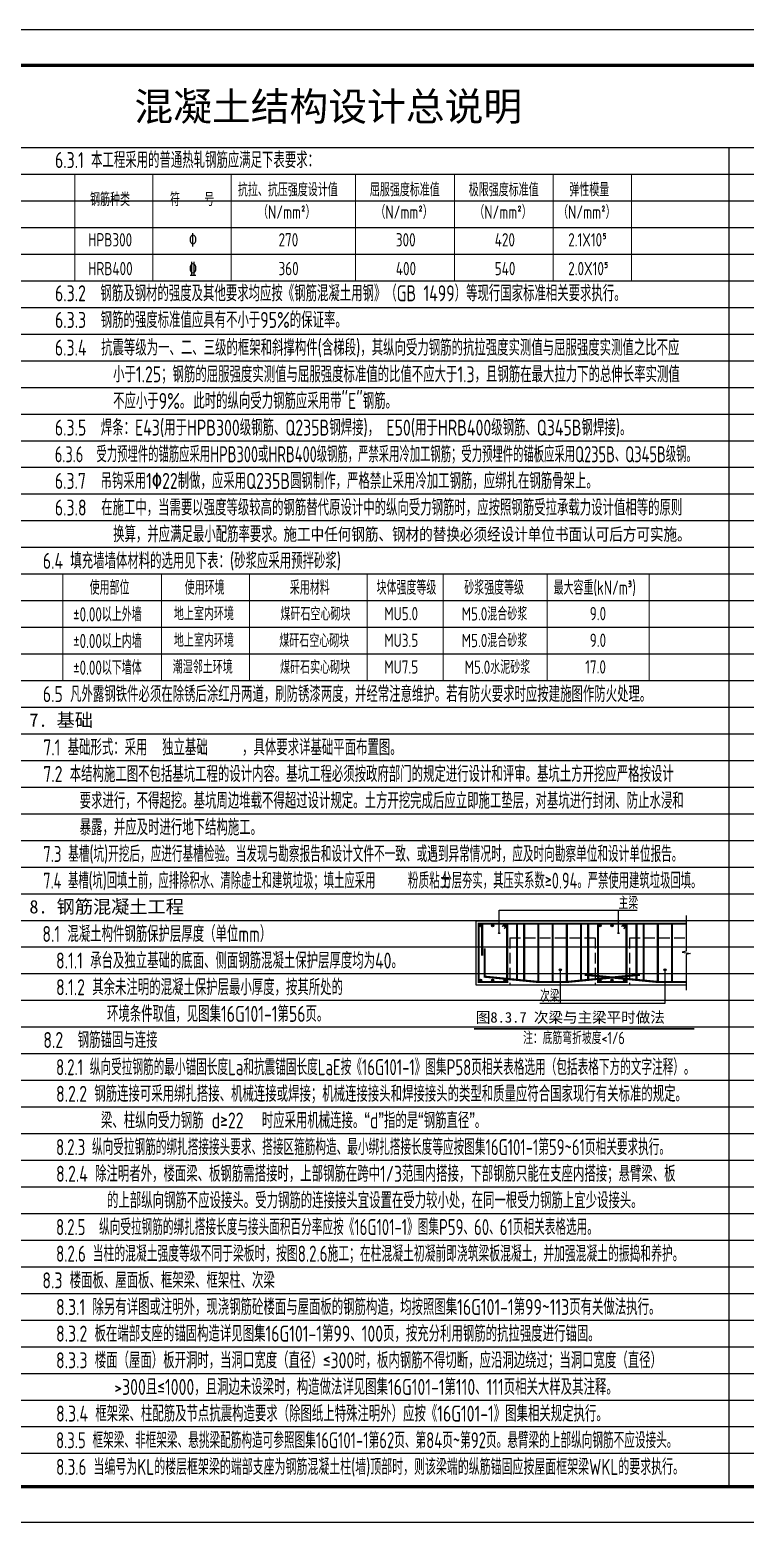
# Model space of a CAD drawing. Extents: x 169490 to 7584583, y -2399407 to 1374371.
# Drawn here: x 222763 to 242888, y 813191 to 855191 of the extents above; entities that cross this region are included whole.
import ezdxf

# ---------------------------------------------------------------- set-up
doc = ezdxf.new("R2010")
doc.units = 0
doc.header["$LTSCALE"] = 100
for name, pattern in [('D3轴线点划线', [18.5, 12, -3, 0.5, -3]), ('DASHED', [0.75, 0.5, -0.25]), ('H3普通虚线', [4.2, 3, -1.2])]:
    doc.linetypes.add(name, pattern=pattern)
doc.layers.get('0').update_dxf_attribs({"linetype": 'CONTINUOUS'})
doc.layers.get('DEFPOINTS').update_dxf_attribs({"linetype": 'CONTINUOUS'})
doc.layers.add('S-1-TEXT', color=7, linetype='CONTINUOUS', lineweight=18)
doc.layers.add('S-1-修改', color=23, linetype='CONTINUOUS', lineweight=18)
for name, color, linetype in [('S-DETL-AXIS', 8, 'D3轴线点划线'), ('S-DETL-HATCH', 251, 'CONTINUOUS'), ('S-DETL-LINE1', 2, 'CONTINUOUS'), ('S-DETL-RBAR', 1, 'CONTINUOUS'), ('S-DETL-TEXT', 7, 'CONTINUOUS'), ('图框', 140, 'CONTINUOUS')]:
    doc.layers.add(name, color=color, linetype=linetype)
doc.styles.add('TS', font='tssdeng.shx', dxfattribs={"width": 0.7, "height": 350, "bigfont": 'tssdchn.shx'})
doc.styles.add('黑体', font='simhei.ttf', dxfattribs={"width": 0.7})

msp = doc.modelspace()

# ---------------------------------------------------------------- hatches: boundary and pattern name
at = {"layer": 'S-DETL-RBAR'}
h = msp.add_hatch(color=1, dxfattribs=at)
edge = h.paths.add_edge_path()
edge.add_arc((235446.6, 829982), 31.2, 0, 360)
h = msp.add_hatch(color=1, dxfattribs=at)
edge = h.paths.add_edge_path()
edge.add_arc((235782, 829982), 31.2, 0, 360)
h = msp.add_hatch(color=1, dxfattribs=at)
edge = h.paths.add_edge_path()
edge.add_arc((236137.5, 829982), 31.2, 0, 360)
h = msp.add_hatch(color=1, dxfattribs=at)
edge = h.paths.add_edge_path()
edge.add_arc((238806.6, 829982), 31.2, 0, 360)
h = msp.add_hatch(color=1, dxfattribs=at)
edge = h.paths.add_edge_path()
edge.add_arc((239142, 829982), 31.2, 0, 360)
h = msp.add_hatch(color=1, dxfattribs=at)
edge = h.paths.add_edge_path()
edge.add_arc((239497.5, 829982), 31.2, 0, 360)
h = msp.add_hatch(color=1, dxfattribs=at)
edge = h.paths.add_edge_path()
edge.add_arc((235446.6, 828446.3), 31.2, 0, 360)
h = msp.add_hatch(color=1, dxfattribs=at)
edge = h.paths.add_edge_path()
edge.add_arc((235782, 828446.3), 31.2, 0, 360)
h = msp.add_hatch(color=1, dxfattribs=at)
edge = h.paths.add_edge_path()
edge.add_arc((236132.9, 828446.3), 31.2, 0, 360)
h = msp.add_hatch(color=1, dxfattribs=at)
edge = h.paths.add_edge_path()
edge.add_arc((238806.6, 828446.3), 31.2, 0, 360)
h = msp.add_hatch(color=1, dxfattribs=at)
edge = h.paths.add_edge_path()
edge.add_arc((239142, 828446.3), 31.2, 0, 360)
h = msp.add_hatch(color=1, dxfattribs=at)
edge = h.paths.add_edge_path()
edge.add_arc((239492.9, 828446.3), 31.2, 0, 360)
at = {"layer": 'S-DETL-TEXT'}
h = msp.add_hatch(color=256, dxfattribs=at)
edge = h.paths.add_edge_path()
edge.add_arc((235966.2, 829771.5), 15.6, 0, 360)
h = msp.add_hatch(color=256, dxfattribs=at)
edge = h.paths.add_edge_path()
edge.add_arc((239326.2, 829771.5), 15.6, 0, 360)
h = msp.add_hatch(color=256, dxfattribs=at)
edge = h.paths.add_edge_path()
edge.add_arc((237686.1, 828736.1), 31.2, 0, 360)
h = msp.add_hatch(color=256, dxfattribs=at)
edge = h.paths.add_edge_path()
edge.add_arc((240630.7, 828736.1), 31.2, 0, 360)

# ---------------------------------------------------------------- linework, layer by layer
msp.add_lwpolyline([(200475.2, 854191.4), (264275.2, 854191.4), (264275.2, 814191.4), (200475.2, 814191.4)], close=True)
at = {"layer": 'DEFPOINTS', "color": 252}
for p, q in [((200475.2, 851878.9), (264275.2, 851878.9)), ((242425.2, 851878.9), (242425.2, 814191.4)), ((200475.2, 851128.9), (264275.2, 851128.9)), ((200475.2, 850378.9), (264275.2, 850378.9)), ((200475.2, 849628.9), (264275.2, 849628.9)), ((200475.2, 848878.9), (264275.2, 848878.9)), ((200475.2, 848128.9), (264275.2, 848128.9)), ((200475.2, 847378.9), (264275.2, 847378.9)), ((200475.2, 846628.9), (264275.2, 846628.9)), ((200475.2, 845878.9), (264275.2, 845878.9)), ((200475.2, 845128.9), (264275.2, 845128.9)), ((200475.2, 844378.9), (264275.2, 844378.9)), ((200475.2, 843628.9), (264275.2, 843628.9)), ((200475.2, 842878.9), (264275.2, 842878.9)), ((200475.2, 842128.9), (264275.2, 842128.9)), ((200475.2, 841378.9), (264275.2, 841378.9)), ((200475.2, 840628.9), (264275.2, 840628.9)), ((200475.2, 839878.9), (264275.2, 839878.9)), ((200475.2, 839128.9), (264275.2, 839128.9)), ((200475.2, 838378.9), (264275.2, 838378.9)), ((200475.2, 837628.9), (264275.2, 837628.9)), ((200475.2, 836878.9), (264275.2, 836878.9)), ((200475.2, 836128.9), (264275.2, 836128.9)), ((200475.2, 835378.9), (264275.2, 835378.9)), ((200475.2, 834628.9), (264275.2, 834628.9)), ((200475.2, 833878.9), (264275.2, 833878.9)), ((200475.2, 833128.9), (264275.2, 833128.9)), ((200475.2, 832378.9), (264275.2, 832378.9)), ((200475.2, 831628.9), (264275.2, 831628.9)), ((200475.2, 830878.9), (264275.2, 830878.9)), ((200475.2, 830128.9), (264275.2, 830128.9)), ((200475.2, 829378.9), (264275.2, 829378.9)), ((200475.2, 828628.9), (264275.2, 828628.9)), ((200475.2, 827878.9), (264275.2, 827878.9)), ((200475.2, 827128.9), (264275.2, 827128.9)), ((200475.2, 826378.9), (264275.2, 826378.9)), ((200475.2, 825628.9), (264275.2, 825628.9)), ((200475.2, 824878.9), (264275.2, 824878.9)), ((200475.2, 824128.9), (264275.2, 824128.9)), ((200475.2, 823378.9), (264275.2, 823378.9)), ((200475.2, 822628.9), (264275.2, 822628.9)), ((200475.2, 821878.9), (264275.2, 821878.9)), ((200475.2, 821128.9), (264275.2, 821128.9)), ((200475.2, 820378.9), (264275.2, 820378.9)), ((200475.2, 819628.9), (264275.2, 819628.9)), ((200475.2, 818878.9), (264275.2, 818878.9)), ((200475.2, 818128.9), (264275.2, 818128.9)), ((200475.2, 817378.9), (264275.2, 817378.9)), ((200475.2, 816628.9), (264275.2, 816628.9)), ((200475.2, 815878.9), (264275.2, 815878.9)), ((200475.2, 815128.9), (264275.2, 815128.9))]:
    msp.add_line(p, q, dxfattribs=at)
at = {"layer": 'S-1-TEXT', "color": 1}
for p, q in [((224024.1, 851128.9), (239689.9, 851128.9)), ((224024.1, 851128.9), (224024.1, 848128.9)), ((226224.1, 851128.9), (226224.1, 848128.9)), ((228424.1, 851128.9), (228424.1, 848128.9)), ((231924.1, 851128.9), (231924.1, 848128.9)), ((234707, 851128.9), (234707, 848128.9)), ((237489.9, 851128.9), (237489.9, 848128.9)), ((239689.9, 851128.9), (239689.9, 848128.9)), ((224024.1, 849628.9), (239689.9, 849628.9)), ((224024.1, 848878.9), (239689.9, 848878.9)), ((224024.1, 848878.9), (239689.9, 848878.9)), ((224024.1, 848128.9), (239689.9, 848128.9)), ((226051.2, 848128.9), (233187.4, 848128.9)), ((233272.7, 848128.9), (238444.2, 848128.9)), ((240186.5, 839878.9), (223688.4, 839878.9)), ((223688.4, 839878.9), (223688.4, 836878.9)), ((226466.8, 839878.9), (226466.8, 836878.9)), ((228938.9, 839878.9), (228938.9, 836878.9)), ((232256.3, 839878.9), (232256.3, 836878.9)), ((234393.5, 839878.9), (234393.5, 836878.9)), ((237321.4, 839878.9), (237321.4, 836878.9)), ((240186.5, 836878.9), (240186.5, 839878.9)), ((240186.5, 839128.9), (223688.4, 839128.9)), ((240186.5, 838378.9), (223688.4, 838378.9)), ((240186.5, 837628.9), (223688.4, 837628.9)), ((240186.5, 837628.9), (223688.4, 837628.9)), ((240186.5, 836878.9), (223688.4, 836878.9))]:
    msp.add_line(p, q, dxfattribs=at)
at = {"layer": 'S-DETL-AXIS', "linetype": 'H3普通虚线'}
for p, q in [((236270.8, 829634.2), (238670.8, 829634.2)), ((236270.8, 829634.2), (236270.8, 828314.2)), ((238670.8, 829634.2), (238670.8, 828314.2)), ((239630.8, 829634.2), (241230.8, 829634.2)), ((239630.8, 829634.2), (239630.8, 828314.2))]:
    msp.add_line(p, q, dxfattribs=at)
at = {"layer": 'S-DETL-HATCH'}
for p, q in [((241230.8, 830264.2), (241230.8, 829260.5)), ((241230.8, 829260.5), (241113.8, 829235.1)), ((241113.8, 829235.1), (241347.7, 829193.2)), ((241347.7, 829193.2), (241230.8, 829171.3)), ((241230.8, 829171.3), (241230.8, 828164.2))]:
    msp.add_line(p, q, dxfattribs=at)
at = {"layer": 'S-DETL-LINE1'}
for p, q in [((235310.8, 830114.2), (241230.8, 830114.2)), ((235310.8, 830114.2), (235310.8, 828314.2)), ((235310.8, 828314.2), (241230.8, 828314.2))]:
    msp.add_line(p, q, dxfattribs=at)
for centre in [(235446.6, 829982), (235782, 829982), (236137.5, 829982), (238806.6, 829982), (239142, 829982), (239497.5, 829982), (235446.6, 828446.3), (235782, 828446.3), (236132.9, 828446.3), (238806.6, 828446.3), (239142, 828446.3), (239492.9, 828446.3)]:
    msp.add_circle(centre, 31.2, dxfattribs=at)
at = {"layer": 'S-DETL-RBAR', "color": 1}
for points, const_width in [([(236190.8, 830034.2), (236190.8, 828394.2), (235390.8, 828394.2), (235390.8, 830034.2), (236190.8, 830034.2)], 60), ([(241230.8, 830034.2), (235490.8, 830034.2), (235490.8, 829134.3)], 60), ([(236050.8, 829954.2), (236130.8, 830034.2)], 40), ([(236110.8, 829894.2), (236190.8, 829974.2)], 40), ([(236470.8, 830034.2), (236470.8, 828453.4)], 60), ([(236670.8, 830034.2), (236670.8, 828433.6)], 60), ([(237070.8, 830034.2), (237070.8, 828394.2)], 60), ([(237470.8, 830034.2), (237470.8, 828394.2)], 60), ([(237870.8, 830034.2), (237870.8, 828394.2)], 60), ([(238270.8, 830034.2), (238270.8, 828433.6)], 60), ([(238470.8, 830034.2), (238470.8, 828453.4)], 60), ([(239550.8, 830034.2), (239550.8, 828394.2), (238750.8, 828394.2), (238750.8, 830034.2)], 60), ([(239410.8, 829954.2), (239490.8, 830034.2)], 40), ([(239470.8, 829894.2), (239550.8, 829974.2)], 40), ([(239830.8, 830034.2), (239830.8, 828453.4)], 60), ([(240030.8, 830034.2), (240030.8, 828433.6)], 60), ([(240430.8, 830034.2), (240430.8, 828394.2)], 60), ([(240830.8, 830034.2), (240830.8, 828394.2)], 60), ([(235560.8, 829339.1), (235560.8, 828543.1), (237070.8, 828394.2), (237870.8, 828394.2), (239930.8, 828597.4)], 60), ([(241230.8, 828394.2), (240430.8, 828394.2), (238370.8, 828597.4)], 60)]:
    msp.add_lwpolyline(points, dxfattribs=dict(at, const_width=const_width))
at = {"layer": 'S-DETL-TEXT'}
for p, q in [((235966.2, 829771.5), (235966.2, 830412.9)), ((235966.2, 830412.9), (239854.6, 830412.9)), ((239326.2, 829771.5), (239326.2, 830412.9)), ((237686.1, 828736.1), (237686.1, 827791.6)), ((240630.7, 828736.1), (240630.7, 827791.6)), ((240630.7, 827791.6), (237112.2, 827791.6))]:
    msp.add_line(p, q, dxfattribs=at)
at = {"layer": 'S-DETL-TEXT', "const_width": 50}
msp.add_lwpolyline([(235258, 827077.7), (241458.8, 827077.7)], dxfattribs=at)
at = {"layer": 'S-DETL-TEXT'}
for centre, radius in [((235966.2, 829771.5), 15.6), ((239326.2, 829771.5), 15.6), ((237686.1, 828736.1), 31.2), ((240630.7, 828736.1), 31.2)]:
    msp.add_circle(centre, radius, dxfattribs=at)
at = {"layer": '图框'}
msp.add_lwpolyline([(197975.2, 813191.4), (272275.2, 813191.4), (272275.2, 855191.4), (197975.2, 855191.4)], close=True, dxfattribs=at)
at = {"layer": '图框', "const_width": 100}
msp.add_lwpolyline([(200475.2, 814191.4), (271275.2, 814191.4), (271275.2, 854191.4), (200475.2, 854191.4)], close=True, dxfattribs=at)

# ---------------------------------------------------------------- texts
at = {"layer": 'S-1-TEXT', "style": '黑体'}
for s, height, p in [('混凝土结构设计总说明', 800, (225702.5, 852635)), ('7. 基础', 375, (222750.9, 835577.5)), ('8. 钢筋混凝土工程', 375, (222750.9, 830324.9))]:
    msp.add_text(s, height=height, dxfattribs=at).set_placement(p)
at = {"layer": 'S-1-TEXT'}
for s, height, style, width, p in [('6.3.1 本工程采用的普通热轧钢筋应满足下表要求：', 450, 'TS', 0.75, (223470.5, 851301.5)), ('6.3.2  钢筋及钢材的强度及其他要求均应按《钢筋混凝土用钢》（GB 1499）等现行国家标准相关要求执行。', 450, 'TS', 0.75, (223470.5, 847551.5)), ('6.3.3  钢筋的强度标准值应具有不小于95%%%的保证率。', 450, 'TS', 0.75, (223470.5, 846801.5)), ('6.3.4  抗震等级为一、二、三级的框架和斜撑构件(含梯段)，其纵向受力钢筋的抗拉强度实测值与屈服强度实测值之比不应', 450, 'TS', 0.75, (223466.5, 846021.4)), ('        小于1.25；钢筋的屈服强度实测值与屈服强度标准值的比值不应大于1.3，且钢筋在最大拉力下的总伸长率实测值', 450, 'TS', 0.75, (223466.5, 845271.4)), ('        不应小于9%%%。', 450, 'TS', 0.75, (223466.5, 844521.4)), ('6.3.5  焊条：E43(用于HPB300级钢筋、Q235B钢焊接)， E50(用于HRB400级钢筋、Q345B钢焊接)。', 450, 'TS', 0.75, (223466.5, 843771.4)), ('6.3.6  受力预埋件的锚筋应采用HPB300或HRB400级钢筋，严禁采用冷加工钢筋；受力预埋件的锚板应采用Q235B、Q345B级钢。', 450, 'TS', 0.68, (223466.5, 843021.4)), ('6.3.7  吊钩采用1\x8222制做，应采用Q235B圆钢制作，严格禁止采用冷加工钢筋，应绑扎在钢筋骨架上。', 450, 'TS', 0.75, (223466.5, 842271.4)), ('6.3.8  在施工中，当需要以强度等级较高的钢筋替代原设计中的纵向受力钢筋时，应按照钢筋受拉承载力设计值相等的原则', 450, 'TS', 0.75, (223466.5, 841521.4)), ('        换算，并应满足最小配筋率要求。', 450, 'TS', 0.75, (223466.5, 840771.4)), ('施工中任何钢筋、钢材的替换必须经设计单位书面认可后方可实施。', 350, '黑体', 0.8, (229898, 840820.8)), ('6.4 填充墙墙体材料的选用见下表：(砂浆应采用预拌砂浆)', 450, 'TS', 0.75, (223128.3, 840021.4)), ('使用部位', 400, 'TS', 0.7, (224444.1, 839293)), (' 使用环境', 400, 'TS', 0.7, (226950.5, 839293)), ('采用材料', 400, 'TS', 0.7, (230078.5, 839293)), ('块体强度等级', 400, 'TS', 0.7, (232518.1, 839293)), ('砂浆强度等级', 400, 'TS', 0.7, (234985, 839293)), ('最大容重(kN/m\x8c3\x8d)', 400, 'TS', 0.7, (237500.1, 839293)), ('%%P0.00以上外墙', 400, 'TS', 0.7, (223980.3, 838541.3)), ('%%P0.00以上内墙', 400, 'TS', 0.7, (223980.3, 837791.3)), ('%%P0.00以下墙体', 400, 'TS', 0.7, (223980.3, 837041.3)), ('6.5 凡外露钢铁件必须在除锈后涂红丹两道，刷防锈漆两度，并经常注意维护。若有防火要求时应按建施图作防火处理。', 450, 'TS', 0.75, (223128.3, 836271.4)), ('7.1 基础形式：采用             ，具体要求详基础平面布置图。', 450, 'TS', 0.75, (223141.1, 834771.4)), ('7.2 本结构施工图不包括基坑工程的设计内容。基坑工程必须按政府部门的规定进行设计和评审。基坑土方开挖应严格按设计', 450, 'TS', 0.75, (223141.1, 834021.4)), ('     要求进行，不得超挖。基坑周边堆载不得超过设计规定。土方开挖完成后应立即施工垫层，对基坑进行封闭、防止水浸和', 450, 'TS', 0.75, (223141.1, 833271.4)), ('     暴露，并应及时进行地下结构施工。', 450, 'TS', 0.75, (223141.1, 832521.4)), ('7.3 基槽(坑)开挖后，应进行基槽检验。当发现与勘察报告和设计文件不一致、或遇到异常情况时，应及时向勘察单位和设计单位报告。', 450, 'TS', 0.7, (223141.1, 831771.4)), ('7.4 基槽(坑)回填土前，应排除积水、清除虚土和建筑垃圾；填土应采用          分层夯实，其压实系数≥0.94。严禁使用建筑垃圾回填。', 450, 'TS', 0.68, (223141.1, 831021.4)), ('8.1 混凝土构件钢筋保护层厚度（单位mm）', 450, 'TS', 0.75, (223115.7, 829521.4)), ('8.1.1 承台及独立基础的底面、侧面钢筋混凝土保护层厚度均为40。', 450, 'TS', 0.75, (223499.9, 828771.4)), ('8.1.2 其余未注明的混凝土保护层最小厚度，按其所处的', 450, 'TS', 0.75, (223499.9, 828021.4)), ('       环境条件取值，见图集16G101-1第56页。', 450, 'TS', 0.75, (223499.9, 827271.4)), ('8.2  钢筋锚固与连接', 450, 'TS', 0.75, (223142.1, 826536.5)), ('8.2.1 纵向受拉钢筋的最小锚固长度L\x8ea\x8f和抗震锚固长度L\x8eaE\x8f按《16G101-1》图集P58页相关表格选用（包括表格下方的文字注释）。\x8f', 450, 'TS', 0.7, (223499.9, 825771.4)), ('8.2.2 钢筋连接可采用绑扎搭接、机械连接或焊接；机械连接接头和焊接接头的类型和质量应符合国家现行有关标准的规定。\x8f', 450, 'TS', 0.75, (223499.9, 825021.4)), ('  梁、柱纵向受力钢筋        时应采用机械连接。“d”指的是“钢筋直径”。', 450, 'TS', 0.75, (224354.3, 824271.4)), ('8.2.3 纵向受拉钢筋的绑扎搭接接头要求、搭接区箍筋构造、最小绑扎搭接长度等应按图集16G101-1第59~61页相关要求执行。\x8f', 450, 'TS', 0.7, (223499.9, 823521.4)), ('8.2.4 除注明者外，楼面梁、板钢筋需搭接时，上部钢筋在跨中1/3范围内搭接，下部钢筋只能在支座内搭接；悬臂梁、板\x8f', 450, 'TS', 0.75, (223499.9, 822771.4)), ('       的上部纵向钢筋不应设接头。受力钢筋的连接接头宜设置在受力较小处，在同一根受力钢筋上宜少设接头。', 450, 'TS', 0.75, (223499.9, 822021.4)), ('8.2.5  纵向受拉钢筋的绑扎搭接长度与接头面积百分率应按《16G101-1》图集P59、60、61页相关表格选用。', 450, 'TS', 0.7, (223499.9, 821271.4)), ('8.2.6 当柱的混凝土强度等级不同于梁板时，按图8.2.6施工；在柱混凝土初凝前即浇筑梁板混凝土，并加强混凝土的振捣和养护。', 450, 'TS', 0.71, (223499.9, 820521.4)), ('8.3 楼面板、屋面板、框架梁、框架柱、次梁', 450, 'TS', 0.75, (223115.7, 819771.4)), ('8.3.1 除另有详图或注明外，现浇钢筋砼楼面与屋面板的钢筋构造，均按照图集16G101-1第99~113页有关做法执行。', 450, 'TS', 0.75, (223499.9, 819021.4)), ('8.3.2 板在端部支座的锚固构造详见图集16G101-1第99、100页，按充分利用钢筋的抗拉强度进行锚固。', 450, 'TS', 0.75, (223499.9, 818271.4)), ('8.3.3 楼面（屋面）板开洞时，当洞口宽度（直径）≤300时，板内钢筋不得切断，应沿洞边绕过；当洞口宽度（直径）', 450, 'TS', 0.75, (223499.9, 817521.4)), ('        >300且≤1000，且洞边未设梁时，构造做法详见图集16G101-1第110、111页相关大样及其注释。', 450, 'TS', 0.75, (223499.9, 816771.4)), ('8.3.4 框架梁、柱配筋及节点抗震构造要求（除图纸上特殊注明外）应按《16G101-1》图集相关规定执行。', 450, 'TS', 0.75, (223499.9, 816021.4)), ('8.3.5 框架梁、非框架梁、悬挑梁配筋构造可参照图集16G101-1第62页、第84页~第92页。悬臂梁的上部纵向钢筋不应设接头。', 450, 'TS', 0.7, (223499.9, 815271.4)), ('8.3.6 当编号为KL的楼层框架梁的端部支座为钢筋混凝土柱(墙)顶部时，则该梁端的纵筋锚固应按屋面框架梁WKL的要求执行。', 450, 'TS', 0.72, (223499.9, 814521.4))]:
    msp.add_text(s, height=height, dxfattribs=dict(at, style=style, width=width)).set_placement(p)
at = {"layer": 'S-1-TEXT', "linetype": 'DASHED', "style": 'TS', "width": 0.75}
for s, p in [('抗拉、抗压强度设计值', (228615.9, 850504.9)), ('屈服强度标准值', (232328.3, 850504.9)), ('极限强度标准值', (235111.2, 850504.9)), ('钢筋种类', (224457.7, 850232.7)), ('符    号', (226707.3, 850232.7)), ('弹性模量', (237939.7, 850504.9)), ('（N/mm\x8c2\x8d）', (229183.7, 849874.9)), ('（N/mm\x8c2\x8d）', (232484.5, 849874.9)), ('（N/mm\x8c2\x8d）', (235267.4, 849874.9)), ('（N/mm\x8c2\x8d）', (237626.2, 849874.9)), ('HPB300', (224403.7, 849094.9)), ('\x82', (227232.7, 849094.9)), ('270', (229759.8, 849094.9)), ('300', (233060.6, 849094.9)), ('420', (235843.5, 849094.9)), ('2.1X10\x8c5\x8d', (237908.7, 849094.9)), ('HRB400', (224403.7, 848284.9)), ('\x84', (227232.7, 848284.9)), ('360', (229759.8, 848284.9)), ('400', (233060.6, 848284.9)), ('540', (235843.5, 848284.9)), ('2.0X10\x8c5\x8d', (237908.7, 848284.9))]:
    msp.add_text(s, height=375, dxfattribs=at).set_placement(p)
at = {"layer": 'S-1-修改', "style": 'TS'}
for s, height, width, p in [('此时的纵向受力钢筋应采用带"E"钢筋。', 450, 0.75, (227363.1, 844521.4)), ('地上室内环境', 375, 0.75, (226816.5, 838573.6)), ('煤矸石空心砌块', 375, 0.75, (229815.1, 838563.5)), ('MU5.0', 375, 0.75, (232734.3, 838573.6)), ('M5.0混合砂浆', 375, 0.75, (234914.1, 838566.4)), ('9.0', 375, 0.75, (238516, 838573.6)), ('地上室内环境', 375, 0.75, (226816.5, 837823.6)), ('煤矸石空心砌块', 375, 0.75, (229780.9, 837813.5)), ('MU3.5', 375, 0.75, (232734.3, 837823.6)), ('M5.0混合砂浆', 375, 0.75, (234914.1, 837816.4)), ('9.0', 375, 0.75, (238516, 837823.6)), ('潮湿邻土环境', 375, 0.75, (226783.9, 837073.6)), ('煤矸石实心砌块', 375, 0.75, (229803.4, 837063.5)), ('M5.0水泥砂浆', 375, 0.75, (234996.5, 837066.4)), ('MU7.5', 375, 0.75, (232734.3, 837073.6)), ('17.0', 375, 0.75, (238386.7, 837073.6)), ('独立基础', 450, 0.75, (226484.5, 834771.4)), (' 粉质粘土', 450, 0.7, (233207.6, 831021.4)), ('d≥22', 450, 0.75, (227879.3, 824271.4))]:
    msp.add_text(s, height=height, dxfattribs=dict(at, width=width)).set_placement(p)
at = {"layer": 'S-DETL-TEXT', "style": 'TS', "width": 0.75}
for s, p in [('主梁', (239326.2, 830444.1)), ('次梁', (237115.5, 827829.6)), ('注：底筋弯折坡度<1/6', (236640.2, 826643.8))]:
    msp.add_text(s, height=350, dxfattribs=at).set_placement(p)
at = {"layer": 'S-DETL-TEXT', "style": '黑体'}
msp.add_text('图8.3.7 次梁与主梁平时做法', height=300, dxfattribs=at).set_placement((235310.9, 827248.9))

doc.saveas('drawing.dxf')
